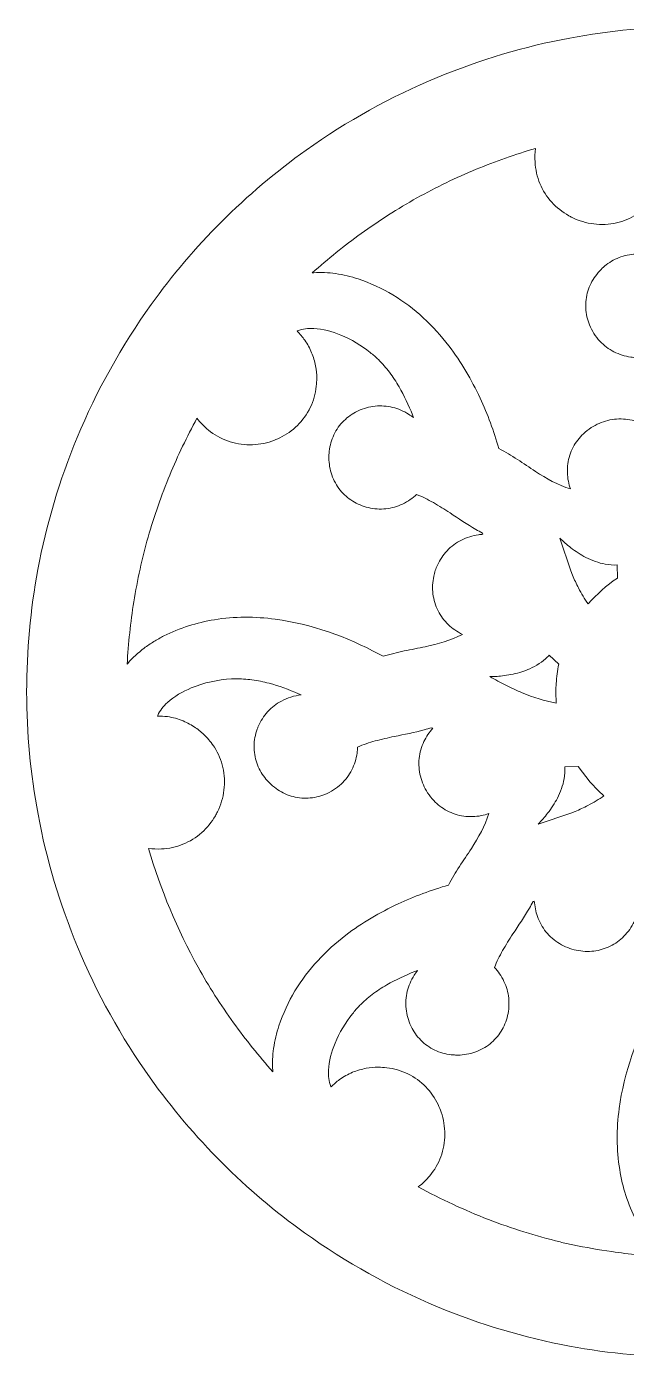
# Model space of a CAD drawing. Header units: millimetres. Extents: x -1799 to 1800, y -574 to 576.
# Drawn here: x 448.1 to 538.3, y -516.1 to -316.1 of the extents above; entities that cross this region are included whole.
import ezdxf

# ---------------------------------------------------------------- set-up
doc = ezdxf.new("R2010")
doc.units = ezdxf.units.MM
doc.header["$MEASUREMENT"] = 0
doc.layers.add('Layer 1', color=7, linetype='Continuous')

msp = doc.modelspace()

# ---------------------------------------------------------------- linework, layer by layer
at = {"layer": 'Layer 1', "color": 250, "lineweight": 20}
for points, knots in [([(466.8583, -357.9063), (462.413, -364.1002), (458.6554, -370.8488), (455.7357, -377.8915), (455.7357, -377.8915), (453.0952, -384.2611), (451.1089, -390.9419), (449.8415, -397.7197), (449.8415, -397.7197), (448.709, -403.7761), (448.1392, -409.9643), (448.1431, -416.1257), (448.1431, -416.1257), (448.147, -422.2782), (448.7227, -428.4564), (449.8566, -434.5035), (449.8566, -434.5035), (451.1328, -441.3094), (453.1302, -448.0177), (455.7841, -454.4134), (455.7841, -454.4134), (458.6612, -461.347), (462.3461, -467.9963), (466.7009, -474.1108), (466.7009, -474.1108), (469.9316, -478.647), (473.5552, -482.9271), (477.4956, -486.8626), (477.4956, -486.8626), (481.3402, -490.7023), (485.5095, -494.2425), (489.9239, -497.4107), (489.9239, -497.4107), (496.1177, -501.8559), (502.8663, -505.6134), (509.9089, -508.533), (509.9089, -508.533), (516.2785, -511.1736), (522.9594, -513.1598), (529.7371, -514.4272), (529.7371, -514.4272), (535.7935, -515.5598), (541.9817, -516.1296), (548.1431, -516.1257), (548.1431, -516.1257), (555.0676, -516.1213), (562.0287, -515.3909), (568.8031, -513.9567), (568.8031, -513.9567), (579.761, -511.6368), (590.4695, -507.3929), (600.0418, -501.5767), (600.0418, -501.5767), (606.8669, -497.4297), (613.2364, -492.4238), (618.8799, -486.7732), (618.8799, -486.7732), (622.7201, -482.9281), (626.2607, -478.7584), (629.4291, -474.3433), (629.4291, -474.3433), (633.8739, -468.1499), (637.631, -461.4019), (640.5504, -454.3599), (640.5504, -454.3599), (643.191, -447.9903), (645.1772, -441.3095), (646.4446, -434.5318), (646.4446, -434.5318), (647.5772, -428.4753), (648.147, -422.2871), (648.1431, -416.1257), (648.1431, -416.1257), (648.1392, -409.9731), (647.5635, -403.7949), (646.4296, -397.7478), (646.4296, -397.7478), (645.1534, -390.9419), (643.156, -384.2337), (640.502, -377.8379), (640.502, -377.8379), (637.6248, -370.9041), (633.9397, -364.2544), (629.5846, -358.1396), (629.5846, -358.1396), (626.3541, -353.6038), (622.7307, -349.324), (618.7906, -345.3889), (618.7906, -345.3889), (614.9463, -341.5494), (610.7774, -338.0095), (606.3633, -334.8415), (606.3633, -334.8415), (600.1692, -330.396), (593.4203, -326.6382), (586.3772, -323.7184), (586.3772, -323.7184), (580.0077, -321.0778), (573.3269, -319.0915), (566.5491, -317.8241), (566.5491, -317.8241), (560.4927, -316.6916), (554.3045, -316.1218), (548.1431, -316.1257), (548.1431, -316.1257), (541.9906, -316.1295), (535.8124, -316.7053), (529.7653, -317.8392), (529.7653, -317.8392), (522.9594, -319.1154), (516.2511, -321.1128), (509.8554, -323.7667), (509.8554, -323.7667), (502.9215, -326.644), (496.2718, -330.3291), (490.157, -334.6842), (490.157, -334.6842), (485.6211, -337.9148), (481.3414, -341.5381), (477.4062, -345.4783), (477.4062, -345.4783), (473.5665, -349.3228), (470.0264, -353.4919), (466.8583, -357.9063)], [0, 0, 0, 0, 0.03125, 0.03125, 0.03125, 0.03125, 0.0625, 0.0625, 0.0625, 0.0625, 0.09375, 0.09375, 0.09375, 0.09375, 0.125, 0.125, 0.125, 0.125, 0.15625, 0.15625, 0.15625, 0.15625, 0.1875, 0.1875, 0.1875, 0.1875, 0.21875, 0.21875, 0.21875, 0.21875, 0.25, 0.25, 0.25, 0.25, 0.28125, 0.28125, 0.28125, 0.28125, 0.3125, 0.3125, 0.3125, 0.3125, 0.34375, 0.34375, 0.34375, 0.34375, 0.375, 0.375, 0.375, 0.375, 0.40625, 0.40625, 0.40625, 0.40625, 0.4375, 0.4375, 0.4375, 0.4375, 0.46875, 0.46875, 0.46875, 0.46875, 0.5, 0.5, 0.5, 0.5, 0.53125, 0.53125, 0.53125, 0.53125, 0.5625, 0.5625, 0.5625, 0.5625, 0.59375, 0.59375, 0.59375, 0.59375, 0.625, 0.625, 0.625, 0.625, 0.65625, 0.65625, 0.65625, 0.65625, 0.6875, 0.6875, 0.6875, 0.6875, 0.71875, 0.71875, 0.71875, 0.71875, 0.75, 0.75, 0.75, 0.75, 0.78125, 0.78125, 0.78125, 0.78125, 0.8125, 0.8125, 0.8125, 0.8125, 0.84375, 0.84375, 0.84375, 0.84375, 0.875, 0.875, 0.875, 0.875, 0.90625, 0.90625, 0.90625, 0.90625, 0.9375, 0.9375, 0.9375, 0.9375, 1, 1, 1, 1]), ([(519.1292, -379.5245), (518.3716, -376.9361), (517.4319, -374.3916), (516.2929, -371.9469), (516.2929, -371.9469), (515.0069, -369.1866), (513.452, -366.5262), (511.6005, -364.1086), (511.6005, -364.1086), (509.2987, -361.1031), (506.4515, -358.4086), (503.2072, -356.4575), (503.2072, -356.4575), (501.5612, -355.4676), (499.7956, -354.6536), (497.9724, -354.0494), (497.9724, -354.0494), (497.4265, -353.8684), (496.8727, -353.7093), (496.3134, -353.5752), (496.3134, -353.5752), (495.7379, -353.4372), (495.1554, -353.3255), (494.5693, -353.2437), (494.5693, -353.2437), (493.4885, -353.0929), (492.3869, -353.0439), (491.2979, -353.1156), (491.2979, -353.1156), (491.2979, -353.1156), (491.0781, -353.1318), (491.0781, -353.1318), (491.0781, -353.1318), (493.4215, -351.0369), (495.8727, -349.0555), (498.4207, -347.215), (498.4207, -347.215), (501.1048, -345.2761), (503.9049, -343.488), (506.7962, -341.8744), (506.7962, -341.8744), (509.6763, -340.2671), (512.6565, -338.8278), (515.704, -337.5664), (515.704, -337.5664), (518.6204, -336.3593), (521.6068, -335.3111), (524.6341, -334.4179), (524.6341, -334.4179), (524.5448, -335.1013), (524.516, -335.7961), (524.5561, -336.4842), (524.5561, -336.4842), (524.6204, -337.5859), (524.8682, -338.6933), (525.2927, -339.712), (525.2927, -339.712), (525.7175, -340.7318), (526.3299, -341.6897), (527.0723, -342.5078), (527.0723, -342.5078), (527.8035, -343.3136), (528.6785, -344.0065), (529.6269, -344.5399), (529.6269, -344.5399), (529.7931, -344.6334), (529.9619, -344.7223), (530.1329, -344.8065), (530.1329, -344.8065), (531.1508, -345.3073), (532.2665, -345.6447), (533.3921, -345.7858), (533.3921, -345.7858), (534.5192, -345.9272), (535.6887, -345.8736), (536.7959, -345.6196), (536.7959, -345.6196), (537.8638, -345.3747), (538.9024, -344.9356), (539.8262, -344.3463), (539.8262, -344.3463), (540.4678, -343.9371), (541.0651, -343.451), (541.6029, -342.9126), (541.6029, -342.9126), (541.7431, -342.7721), (541.8792, -342.6275), (542.0109, -342.4791), (542.0109, -342.4791), (542.7508, -341.6451), (543.3601, -340.675), (543.788, -339.6454), (543.788, -339.6454), (544.0605, -338.9896), (544.2641, -338.3003), (544.3876, -337.6009), (544.3876, -337.6009), (544.493, -337.0041), (544.5411, -336.3941), (544.5279, -335.7883), (544.5279, -335.7883), (544.5279, -335.7883), (544.6134, -335.8268), (544.6134, -335.8268), (544.6134, -335.8268), (545.3537, -336.1685), (546.0181, -336.6933), (546.5732, -337.2905), (546.5732, -337.2905), (547.5226, -338.3118), (548.2206, -339.5729), (548.7492, -340.8633), (548.7492, -340.8633), (549.5386, -342.7902), (550.0188, -344.8786), (550.1178, -346.9586), (550.1178, -346.9586), (550.126, -347.1305), (550.1311, -347.3026), (550.1326, -347.4747), (550.1326, -347.4747), (550.1399, -348.3161), (550.0831, -349.1599), (549.9707, -349.9938), (549.9707, -349.9938), (549.8545, -350.8563), (549.6787, -351.712), (549.457, -352.5536), (549.457, -352.5536), (549.0583, -354.0662), (548.5097, -355.5411), (547.8862, -356.9757), (547.8862, -356.9757), (547.8862, -356.9757), (547.7076, -357.381), (547.7076, -357.381), (547.7076, -357.381), (547.5881, -356.3541), (547.2785, -355.3292), (546.7882, -354.4191), (546.7882, -354.4191), (546.3735, -353.6494), (545.82, -352.9406), (545.1733, -352.3521), (545.1733, -352.3521), (544.5268, -351.7638), (543.7702, -351.2789), (542.9661, -350.936), (542.9661, -350.936), (542.8306, -350.8782), (542.6934, -350.8242), (542.5549, -350.7741), (542.5549, -350.7741), (541.7476, -350.4822), (540.88, -350.3218), (540.0216, -350.3105), (540.0216, -350.3105), (539.1624, -350.2991), (538.2885, -350.4382), (537.4761, -350.7184), (537.4761, -350.7184), (536.6825, -350.9921), (535.9271, -351.4077), (535.2644, -351.923), (535.2644, -351.923), (534.9889, -352.1372), (534.7268, -352.3696), (534.4802, -352.6166), (534.4802, -352.6166), (534.1704, -352.9268), (533.8831, -353.2615), (533.626, -353.6166), (533.626, -353.6166), (533.1333, -354.297), (532.7451, -355.0677), (532.5009, -355.8713), (532.5009, -355.8713), (532.2502, -356.6963), (532.1443, -357.5781), (532.1886, -358.4392), (532.1886, -358.4392), (532.2329, -359.2993), (532.4268, -360.163), (532.7502, -360.9613), (532.7502, -360.9613), (533.1112, -361.8525), (533.6459, -362.6905), (534.3037, -363.3918), (534.3037, -363.3918), (534.9088, -364.037), (535.6361, -364.5852), (536.4234, -364.9884), (536.4234, -364.9884), (537.2095, -365.391), (538.076, -365.6597), (538.9502, -365.7855), (538.9502, -365.7855), (539.2535, -365.8291), (539.5595, -365.8564), (539.8656, -365.8682), (539.8656, -365.8682), (540.2354, -366.7262), (540.532, -367.617), (540.7815, -368.5174), (540.7815, -368.5174), (541.0439, -369.464), (541.2562, -370.4244), (541.4562, -371.3861), (541.4562, -371.3861), (541.7704, -372.8962), (542.0554, -374.4147), (542.4594, -375.9033), (542.4594, -375.9033), (542.5578, -376.2661), (542.6634, -376.6272), (542.778, -376.9853), (542.778, -376.9853), (542.778, -376.9853), (542.6842, -377.1593), (542.6842, -377.1593), (542.6842, -377.1593), (542.089, -376.6358), (541.4196, -376.1836), (540.7041, -375.8424), (540.7041, -375.8424), (539.9133, -375.4652), (539.0466, -375.217), (538.1753, -375.125), (538.1753, -375.125), (537.2774, -375.0302), (536.3498, -375.0976), (535.4735, -375.3145), (535.4735, -375.3145), (534.5981, -375.5313), (533.7486, -375.9019), (532.9924, -376.3932), (532.9924, -376.3932), (532.5776, -376.6627), (532.1856, -376.9712), (531.8267, -377.3115), (531.8267, -377.3115), (531.2145, -377.8919), (530.6876, -378.5787), (530.2922, -379.3238), (530.2922, -379.3238), (529.8813, -380.0983), (529.6032, -380.9579), (529.4831, -381.8264), (529.4831, -381.8264), (529.3634, -382.6925), (529.3971, -383.5898), (529.5624, -384.4484), (529.5624, -384.4484), (529.6374, -384.838), (529.7393, -385.2232), (529.864, -385.5999), (529.864, -385.5999), (527.9936, -385.0259), (526.2605, -384.0303), (524.6179, -382.9674), (524.6179, -382.9674), (523.7119, -382.381), (522.8221, -381.7698), (521.9181, -381.1803), (521.9181, -381.1803), (521.0125, -380.5897), (520.0904, -380.0194), (519.1292, -379.5245)], [0, 0, 0, 0, 0.01470588, 0.01470588, 0.01470588, 0.01470588, 0.02941176, 0.02941176, 0.02941176, 0.02941176, 0.04411765, 0.04411765, 0.04411765, 0.04411765, 0.05882353, 0.05882353, 0.05882353, 0.05882353, 0.07352941, 0.07352941, 0.07352941, 0.07352941, 0.08823529, 0.08823529, 0.08823529, 0.08823529, 0.10294118, 0.10294118, 0.10294118, 0.10294118, 0.11764706, 0.11764706, 0.11764706, 0.11764706, 0.13235294, 0.13235294, 0.13235294, 0.13235294, 0.14705882, 0.14705882, 0.14705882, 0.14705882, 0.16176471, 0.16176471, 0.16176471, 0.16176471, 0.17647059, 0.17647059, 0.17647059, 0.17647059, 0.19117647, 0.19117647, 0.19117647, 0.19117647, 0.20588235, 0.20588235, 0.20588235, 0.20588235, 0.22058824, 0.22058824, 0.22058824, 0.22058824, 0.23529412, 0.23529412, 0.23529412, 0.23529412, 0.25, 0.25, 0.25, 0.25, 0.26470588, 0.26470588, 0.26470588, 0.26470588, 0.27941176, 0.27941176, 0.27941176, 0.27941176, 0.29411765, 0.29411765, 0.29411765, 0.29411765, 0.30882353, 0.30882353, 0.30882353, 0.30882353, 0.32352941, 0.32352941, 0.32352941, 0.32352941, 0.33823529, 0.33823529, 0.33823529, 0.33823529, 0.35294118, 0.35294118, 0.35294118, 0.35294118, 0.36764706, 0.36764706, 0.36764706, 0.36764706, 0.38235294, 0.38235294, 0.38235294, 0.38235294, 0.39705882, 0.39705882, 0.39705882, 0.39705882, 0.41176471, 0.41176471, 0.41176471, 0.41176471, 0.42647059, 0.42647059, 0.42647059, 0.42647059, 0.44117647, 0.44117647, 0.44117647, 0.44117647, 0.45588235, 0.45588235, 0.45588235, 0.45588235, 0.47058824, 0.47058824, 0.47058824, 0.47058824, 0.48529412, 0.48529412, 0.48529412, 0.48529412, 0.5, 0.5, 0.5, 0.5, 0.51470588, 0.51470588, 0.51470588, 0.51470588, 0.52941176, 0.52941176, 0.52941176, 0.52941176, 0.54411765, 0.54411765, 0.54411765, 0.54411765, 0.55882353, 0.55882353, 0.55882353, 0.55882353, 0.57352941, 0.57352941, 0.57352941, 0.57352941, 0.58823529, 0.58823529, 0.58823529, 0.58823529, 0.60294118, 0.60294118, 0.60294118, 0.60294118, 0.61764706, 0.61764706, 0.61764706, 0.61764706, 0.63235294, 0.63235294, 0.63235294, 0.63235294, 0.64705882, 0.64705882, 0.64705882, 0.64705882, 0.66176471, 0.66176471, 0.66176471, 0.66176471, 0.67647059, 0.67647059, 0.67647059, 0.67647059, 0.69117647, 0.69117647, 0.69117647, 0.69117647, 0.70588235, 0.70588235, 0.70588235, 0.70588235, 0.72058824, 0.72058824, 0.72058824, 0.72058824, 0.73529412, 0.73529412, 0.73529412, 0.73529412, 0.75, 0.75, 0.75, 0.75, 0.76470588, 0.76470588, 0.76470588, 0.76470588, 0.77941176, 0.77941176, 0.77941176, 0.77941176, 0.79411765, 0.79411765, 0.79411765, 0.79411765, 0.80882353, 0.80882353, 0.80882353, 0.80882353, 0.82352941, 0.82352941, 0.82352941, 0.82352941, 0.83823529, 0.83823529, 0.83823529, 0.83823529, 0.85294118, 0.85294118, 0.85294118, 0.85294118, 0.86764706, 0.86764706, 0.86764706, 0.86764706, 0.88235294, 0.88235294, 0.88235294, 0.88235294, 0.89705882, 0.89705882, 0.89705882, 0.89705882, 0.91176471, 0.91176471, 0.91176471, 0.91176471, 0.92647059, 0.92647059, 0.92647059, 0.92647059, 0.94117647, 0.94117647, 0.94117647, 0.94117647, 0.95588235, 0.95588235, 0.95588235, 0.95588235, 0.97058824, 0.97058824, 0.97058824, 0.97058824, 1, 1, 1, 1]), ([(469.6569, -383.5139), (470.8664, -380.6015), (472.238, -377.7521), (473.7474, -374.9832), (473.7474, -374.9832), (474.2534, -375.6335), (474.8318, -376.235), (475.47, -376.7562), (475.47, -376.7562), (476.3189, -377.4495), (477.2948, -378.0123), (478.3241, -378.3886), (478.3241, -378.3886), (479.3862, -378.7768), (480.5339, -378.9776), (481.6647, -378.98), (481.6647, -378.98), (482.7941, -378.9825), (483.9385, -378.7894), (485.0068, -378.4227), (485.0068, -378.4227), (485.4112, -378.2839), (485.8078, -378.1197), (486.1919, -377.9319), (486.1919, -377.9319), (487.1612, -377.458), (488.0672, -376.8225), (488.8373, -376.0668), (488.8373, -376.0668), (489.6272, -375.2917), (490.2938, -374.3673), (490.7743, -373.3703), (490.7743, -373.3703), (491.2543, -372.3746), (491.5608, -371.2798), (491.6834, -370.1813), (491.6834, -370.1813), (491.7278, -369.783), (491.7493, -369.3816), (491.749, -368.9809), (491.749, -368.9809), (491.7486, -368.3601), (491.6904, -367.7366), (491.5755, -367.1266), (491.5755, -367.1266), (491.4467, -366.4437), (491.2454, -365.7707), (490.9776, -365.1295), (490.9776, -365.1295), (490.7053, -364.4773), (490.3613, -363.8509), (489.9573, -363.2711), (489.9573, -363.2711), (489.6092, -362.7716), (489.2136, -362.3023), (488.7806, -361.8745), (488.7806, -361.8745), (488.7806, -361.8745), (488.8649, -361.8425), (488.8649, -361.8425), (488.8649, -361.8425), (489.6307, -361.5599), (490.4727, -361.461), (491.2885, -361.4908), (491.2885, -361.4908), (492.682, -361.5418), (494.0674, -361.94), (495.3536, -362.4787), (495.3536, -362.4787), (496.9386, -363.1425), (498.4403, -364.0415), (499.7881, -365.1076), (499.7881, -365.1076), (500.2115, -365.4426), (500.6211, -365.7968), (501.0062, -366.1753), (501.0062, -366.1753), (501.6063, -366.765), (502.1628, -367.4018), (502.6731, -368.0709), (502.6731, -368.0709), (503.2008, -368.7629), (503.6816, -369.4923), (504.1198, -370.2442), (504.1198, -370.2442), (504.9074, -371.5955), (505.5623, -373.0261), (506.1357, -374.4812), (506.1357, -374.4812), (506.1357, -374.4812), (506.2962, -374.8946), (506.2962, -374.8946), (506.2962, -374.8946), (506.0604, -374.7078), (505.8148, -374.5328), (505.5608, -374.3717), (505.5608, -374.3717), (504.8245, -373.9044), (504.0027, -373.5491), (503.1554, -373.3431), (503.1554, -373.3431), (502.3014, -373.1355), (501.3994, -373.0739), (500.5251, -373.1628), (500.5251, -373.1628), (499.651, -373.2517), (498.7804, -373.4925), (497.9846, -373.8648), (497.9846, -373.8648), (497.8521, -373.9268), (497.7212, -373.9926), (497.5923, -374.0619), (497.5923, -374.0619), (496.8554, -374.4584), (496.1736, -374.9812), (495.6032, -375.5935), (495.6032, -375.5935), (495.0175, -376.2221), (494.5343, -376.9634), (494.1967, -377.7535), (494.1967, -377.7535), (493.8597, -378.5421), (493.6589, -379.4), (493.5965, -380.2554), (493.5965, -380.2554), (493.5814, -380.4629), (493.5741, -380.671), (493.5742, -380.8791), (493.5742, -380.8791), (493.5742, -380.8791), (493.5746, -380.9522), (493.5746, -380.9522), (493.5746, -380.9522), (493.5823, -381.8161), (493.7242, -382.6915), (494.0074, -383.5077), (494.0074, -383.5077), (494.2914, -384.3261), (494.7256, -385.106), (495.2727, -385.7777), (495.2727, -385.7777), (495.8006, -386.4258), (496.4465, -386.9914), (497.1557, -387.4339), (497.1557, -387.4339), (497.5048, -387.6517), (497.8724, -387.8425), (498.2513, -388.0029), (498.2513, -388.0029), (499.0598, -388.3452), (499.9378, -388.554), (500.8139, -388.6107), (500.8139, -388.6107), (501.6903, -388.6676), (502.5891, -388.5728), (503.4341, -388.333), (503.4341, -388.333), (504.2692, -388.096), (505.0731, -387.7112), (505.7875, -387.2181), (505.7875, -387.2181), (506.1276, -386.9833), (506.451, -386.7227), (506.7543, -386.4421), (506.7543, -386.4421), (507.6224, -386.7871), (508.4617, -387.2071), (509.2747, -387.6671), (509.2747, -387.6671), (510.1296, -388.1509), (510.9587, -388.6798), (511.7802, -389.2184), (511.7802, -389.2184), (513.0683, -390.0629), (514.3418, -390.934), (515.678, -391.7004), (515.678, -391.7004), (516.0056, -391.8883), (516.3371, -392.0699), (516.6729, -392.243), (516.6729, -392.243), (516.6729, -392.243), (516.7282, -392.4275), (516.7282, -392.4275), (516.7282, -392.4275), (516.5059, -392.4423), (516.284, -392.4649), (516.0634, -392.4958), (516.0634, -392.4958), (515.1765, -392.6199), (514.2959, -392.8838), (513.4955, -393.2855), (513.4955, -393.2855), (512.6931, -393.6883), (511.9509, -394.2409), (511.3351, -394.8944), (511.3351, -394.8944), (510.7417, -395.5242), (510.2486, -396.2634), (509.8896, -397.0507), (509.8896, -397.0507), (509.6442, -397.5886), (509.4568, -398.1568), (509.3334, -398.735), (509.3334, -398.735), (509.1486, -399.601), (509.1053, -400.5097), (509.2129, -401.3886), (509.2129, -401.3886), (509.3207, -402.2688), (509.5848, -403.1437), (509.9877, -403.9336), (509.9877, -403.9336), (510.3766, -404.696), (510.9055, -405.3993), (511.5238, -405.991), (511.5238, -405.991), (512.1432, -406.5836), (512.865, -407.0796), (513.6295, -407.4674), (513.6295, -407.4674), (511.9041, -408.3846), (509.9768, -408.9059), (508.066, -409.315), (508.066, -409.315), (507.0101, -409.5411), (505.948, -409.7377), (504.8912, -409.9599), (504.8912, -409.9599), (503.8325, -410.1824), (502.7764, -410.4309), (501.7461, -410.7607), (501.7461, -410.7607), (501.7461, -410.7607), (501.0489, -410.3853), (501.0489, -410.3853), (501.0489, -410.3853), (496.225, -407.831), (490.933, -405.9009), (485.522, -405.1836), (485.522, -405.1836), (482.4929, -404.782), (479.3711, -404.7679), (476.3555, -405.2606), (476.3555, -405.2606), (473.7343, -405.6889), (471.146, -406.5152), (468.7724, -407.7071), (468.7724, -407.7071), (468.2573, -407.9657), (467.7523, -408.2456), (467.2611, -408.5472), (467.2611, -408.5472), (466.758, -408.8562), (466.2685, -409.1887), (465.7975, -409.5447), (465.7975, -409.5447), (464.9053, -410.2191), (464.0731, -410.9842), (463.3386, -411.8276), (463.3386, -411.8276), (463.3386, -411.8276), (463.2483, -411.9323), (463.2483, -411.9323), (463.2483, -411.9323), (463.4231, -408.7975), (463.7537, -405.6667), (464.2523, -402.5669), (464.2523, -402.5669), (464.7786, -399.2952), (465.4943, -396.048), (466.3992, -392.8601), (466.3992, -392.8601), (467.3001, -389.6863), (468.3915, -386.5608), (469.6569, -383.5139)], [0, 0, 0, 0, 0.01428571, 0.01428571, 0.01428571, 0.01428571, 0.02857143, 0.02857143, 0.02857143, 0.02857143, 0.04285714, 0.04285714, 0.04285714, 0.04285714, 0.05714286, 0.05714286, 0.05714286, 0.05714286, 0.07142857, 0.07142857, 0.07142857, 0.07142857, 0.08571429, 0.08571429, 0.08571429, 0.08571429, 0.1, 0.1, 0.1, 0.1, 0.11428571, 0.11428571, 0.11428571, 0.11428571, 0.12857143, 0.12857143, 0.12857143, 0.12857143, 0.14285714, 0.14285714, 0.14285714, 0.14285714, 0.15714286, 0.15714286, 0.15714286, 0.15714286, 0.17142857, 0.17142857, 0.17142857, 0.17142857, 0.18571429, 0.18571429, 0.18571429, 0.18571429, 0.2, 0.2, 0.2, 0.2, 0.21428571, 0.21428571, 0.21428571, 0.21428571, 0.22857143, 0.22857143, 0.22857143, 0.22857143, 0.24285714, 0.24285714, 0.24285714, 0.24285714, 0.25714286, 0.25714286, 0.25714286, 0.25714286, 0.27142857, 0.27142857, 0.27142857, 0.27142857, 0.28571429, 0.28571429, 0.28571429, 0.28571429, 0.3, 0.3, 0.3, 0.3, 0.31428571, 0.31428571, 0.31428571, 0.31428571, 0.32857143, 0.32857143, 0.32857143, 0.32857143, 0.34285714, 0.34285714, 0.34285714, 0.34285714, 0.35714286, 0.35714286, 0.35714286, 0.35714286, 0.37142857, 0.37142857, 0.37142857, 0.37142857, 0.38571429, 0.38571429, 0.38571429, 0.38571429, 0.4, 0.4, 0.4, 0.4, 0.41428571, 0.41428571, 0.41428571, 0.41428571, 0.42857143, 0.42857143, 0.42857143, 0.42857143, 0.44285714, 0.44285714, 0.44285714, 0.44285714, 0.45714286, 0.45714286, 0.45714286, 0.45714286, 0.47142857, 0.47142857, 0.47142857, 0.47142857, 0.48571429, 0.48571429, 0.48571429, 0.48571429, 0.5, 0.5, 0.5, 0.5, 0.51428571, 0.51428571, 0.51428571, 0.51428571, 0.52857143, 0.52857143, 0.52857143, 0.52857143, 0.54285714, 0.54285714, 0.54285714, 0.54285714, 0.55714286, 0.55714286, 0.55714286, 0.55714286, 0.57142857, 0.57142857, 0.57142857, 0.57142857, 0.58571429, 0.58571429, 0.58571429, 0.58571429, 0.6, 0.6, 0.6, 0.6, 0.61428571, 0.61428571, 0.61428571, 0.61428571, 0.62857143, 0.62857143, 0.62857143, 0.62857143, 0.64285714, 0.64285714, 0.64285714, 0.64285714, 0.65714286, 0.65714286, 0.65714286, 0.65714286, 0.67142857, 0.67142857, 0.67142857, 0.67142857, 0.68571429, 0.68571429, 0.68571429, 0.68571429, 0.7, 0.7, 0.7, 0.7, 0.71428571, 0.71428571, 0.71428571, 0.71428571, 0.72857143, 0.72857143, 0.72857143, 0.72857143, 0.74285714, 0.74285714, 0.74285714, 0.74285714, 0.75714286, 0.75714286, 0.75714286, 0.75714286, 0.77142857, 0.77142857, 0.77142857, 0.77142857, 0.78571429, 0.78571429, 0.78571429, 0.78571429, 0.8, 0.8, 0.8, 0.8, 0.81428571, 0.81428571, 0.81428571, 0.81428571, 0.82857143, 0.82857143, 0.82857143, 0.82857143, 0.84285714, 0.84285714, 0.84285714, 0.84285714, 0.85714286, 0.85714286, 0.85714286, 0.85714286, 0.87142857, 0.87142857, 0.87142857, 0.87142857, 0.88571429, 0.88571429, 0.88571429, 0.88571429, 0.9, 0.9, 0.9, 0.9, 0.91428571, 0.91428571, 0.91428571, 0.91428571, 0.92857143, 0.92857143, 0.92857143, 0.92857143, 0.94285714, 0.94285714, 0.94285714, 0.94285714, 0.95714286, 0.95714286, 0.95714286, 0.95714286, 0.97142857, 0.97142857, 0.97142857, 0.97142857, 1, 1, 1, 1]), ([(531.7832, -401.7211), (531.542, -401.3172), (531.3135, -400.9055), (531.0962, -400.4883), (531.0962, -400.4883), (530.77, -399.8621), (530.4685, -399.2227), (530.1857, -398.5758), (530.1857, -398.5758), (530.1857, -398.5758), (529.9143, -397.94), (529.9143, -397.94), (529.9143, -397.94), (529.9143, -397.94), (528.2821, -393.0054), (528.2821, -393.0054), (528.2821, -393.0054), (528.8058, -393.5099), (529.3548, -393.9901), (529.9303, -394.4347), (529.9303, -394.4347), (530.6448, -394.9866), (531.4051, -395.4873), (532.2076, -395.9009), (532.2076, -395.9009), (533.1175, -396.3698), (534.0997, -396.7317), (535.1074, -396.9117), (535.1074, -396.9117), (535.6962, -397.0169), (536.2999, -397.061), (536.8975, -397.0359), (536.8975, -397.0359), (536.8975, -397.0359), (536.9293, -399.0147), (536.9293, -399.0147), (536.9293, -399.0147), (535.2911, -400.1265), (533.846, -401.404), (532.5386, -402.8978), (532.5386, -402.8978), (532.2736, -402.5143), (532.022, -402.1213), (531.7832, -401.7211)], [0, 0, 0, 0, 0.08333333, 0.08333333, 0.08333333, 0.08333333, 0.16666667, 0.16666667, 0.16666667, 0.16666667, 0.25, 0.25, 0.25, 0.25, 0.33333333, 0.33333333, 0.33333333, 0.33333333, 0.41666667, 0.41666667, 0.41666667, 0.41666667, 0.5, 0.5, 0.5, 0.5, 0.58333333, 0.58333333, 0.58333333, 0.58333333, 0.66666667, 0.66666667, 0.66666667, 0.66666667, 0.75, 0.75, 0.75, 0.75, 0.83333333, 0.83333333, 0.83333333, 0.83333333, 1, 1, 1, 1]), ([(523.7659, -412.6397), (524.743, -412.2033), (525.6705, -411.6029), (526.4313, -410.8502), (526.4313, -410.8502), (526.5205, -410.7619), (526.6077, -410.6714), (526.6927, -410.579), (526.6927, -410.579), (526.6927, -410.579), (528.1151, -411.9546), (528.1151, -411.9546), (528.1151, -411.9546), (528.0207, -412.4315), (527.9413, -412.9116), (527.8777, -413.3936), (527.8777, -413.3936), (527.8132, -413.8832), (527.7651, -414.3753), (527.7341, -414.8682), (527.7341, -414.8682), (527.6876, -415.6093), (527.68, -416.3539), (527.7122, -417.0958), (527.7122, -417.0958), (527.7225, -417.3328), (527.7369, -417.5696), (527.7553, -417.8061), (527.7553, -417.8061), (526.0031, -417.4888), (524.2886, -416.9347), (522.6454, -416.2486), (522.6454, -416.2486), (521.8047, -415.8975), (520.9783, -415.5112), (520.1639, -415.1026), (520.1639, -415.1026), (519.3498, -414.6942), (518.5469, -414.2632), (517.7507, -413.821), (517.7507, -413.821), (518.4775, -413.8074), (519.2049, -413.7587), (519.9259, -413.6662), (519.9259, -413.6662), (520.8217, -413.5513), (521.7137, -413.3678), (522.5739, -413.0927), (522.5739, -413.0927), (522.9788, -412.9632), (523.3778, -412.813), (523.7659, -412.6397)], [0, 0, 0, 0, 0.07142857, 0.07142857, 0.07142857, 0.07142857, 0.14285714, 0.14285714, 0.14285714, 0.14285714, 0.21428571, 0.21428571, 0.21428571, 0.21428571, 0.28571429, 0.28571429, 0.28571429, 0.28571429, 0.35714286, 0.35714286, 0.35714286, 0.35714286, 0.42857143, 0.42857143, 0.42857143, 0.42857143, 0.5, 0.5, 0.5, 0.5, 0.57142857, 0.57142857, 0.57142857, 0.57142857, 0.64285714, 0.64285714, 0.64285714, 0.64285714, 0.71428571, 0.71428571, 0.71428571, 0.71428571, 0.78571429, 0.78571429, 0.78571429, 0.78571429, 0.85714286, 0.85714286, 0.85714286, 0.85714286, 1, 1, 1, 1]), ([(469.3059, -417.6971), (470.3276, -416.7469), (471.5896, -416.0486), (472.8807, -415.5197), (472.8807, -415.5197), (474.7993, -414.7338), (476.8778, -414.2548), (478.9486, -414.1523), (478.9486, -414.1523), (479.1296, -414.1433), (479.3108, -414.1377), (479.492, -414.1362), (479.492, -414.1362), (480.3334, -414.1289), (481.1772, -414.1857), (482.0111, -414.298), (482.0111, -414.298), (482.8736, -414.4142), (483.7293, -414.5899), (484.5708, -414.8117), (484.5708, -414.8117), (486.0832, -415.2103), (487.5579, -415.7588), (488.9923, -416.3823), (488.9923, -416.3823), (488.9923, -416.3823), (489.398, -416.5611), (489.398, -416.5611), (489.398, -416.5611), (488.3719, -416.6802), (487.3477, -416.9897), (486.4382, -417.4796), (486.4382, -417.4796), (485.6679, -417.8946), (484.9587, -418.4486), (484.3698, -419.0957), (484.3698, -419.0957), (483.781, -419.7427), (483.2958, -420.4998), (482.9526, -421.3045), (482.9526, -421.3045), (482.8956, -421.4381), (482.8423, -421.5734), (482.7928, -421.71), (482.7928, -421.71), (482.5004, -422.5166), (482.3393, -423.3836), (482.3272, -424.2415), (482.3272, -424.2415), (482.3151, -425.1003), (482.4534, -425.9739), (482.7328, -426.7861), (482.7328, -426.7861), (483.0057, -427.5793), (483.4203, -428.3344), (483.9345, -428.9971), (483.9345, -428.9971), (484.1503, -429.2752), (484.3848, -429.5398), (484.6339, -429.7886), (484.6339, -429.7886), (484.9444, -430.0986), (485.2794, -430.3862), (485.6349, -430.6435), (485.6349, -430.6435), (486.3151, -431.1359), (487.0857, -431.524), (487.8892, -431.7682), (487.8892, -431.7682), (488.7141, -432.0188), (489.5957, -432.1247), (490.4566, -432.0803), (490.4566, -432.0803), (491.3166, -432.0361), (492.1802, -431.8421), (492.9783, -431.5188), (492.9783, -431.5188), (493.8731, -431.1563), (494.7142, -430.6187), (495.4174, -429.9572), (495.4174, -429.9572), (496.0623, -429.3507), (496.6098, -428.6219), (497.0122, -427.8333), (497.0122, -427.8333), (497.4139, -427.046), (497.6816, -426.1784), (497.8063, -425.3033), (497.8063, -425.3033), (497.8489, -425.0048), (497.8756, -424.7037), (497.8873, -424.4025), (497.8873, -424.4025), (498.7451, -424.0326), (499.6357, -423.7362), (500.5359, -423.4866), (500.5359, -423.4866), (501.4825, -423.2243), (502.4427, -423.0121), (503.4044, -422.8121), (503.4044, -422.8121), (504.9126, -422.4984), (506.4293, -422.2138), (507.9161, -421.8106), (507.9161, -421.8106), (508.2805, -421.7118), (508.6431, -421.6059), (509.0027, -421.4908), (509.0027, -421.4908), (509.0027, -421.4908), (509.1766, -421.5846), (509.1766, -421.5846), (509.1766, -421.5846), (508.6524, -422.181), (508.1997, -422.8518), (507.8583, -423.5687), (507.8583, -423.5687), (507.4816, -424.3597), (507.2338, -425.2262), (507.142, -426.0975), (507.142, -426.0975), (507.0475, -426.995), (507.1151, -427.9222), (507.3321, -428.7982), (507.3321, -428.7982), (507.5489, -429.6731), (507.9196, -430.5222), (508.4109, -431.278), (508.4109, -431.278), (508.6796, -431.6913), (508.987, -432.0819), (509.326, -432.4398), (509.326, -432.4398), (509.9063, -433.0523), (510.5932, -433.5796), (511.3385, -433.9752), (511.3385, -433.9752), (512.1129, -434.3864), (512.9726, -434.6648), (513.8411, -434.7851), (513.8411, -434.7851), (514.7073, -434.9051), (515.6046, -434.8718), (516.4634, -434.7067), (516.4634, -434.7067), (516.8539, -434.6317), (517.2399, -434.5297), (517.6173, -434.4048), (517.6173, -434.4048), (517.0436, -436.275), (516.048, -438.0079), (514.985, -439.6503), (514.985, -439.6503), (514.3986, -440.5564), (513.7872, -441.4462), (513.1977, -442.3503), (513.1977, -442.3503), (512.607, -443.256), (512.0367, -444.1783), (511.5418, -445.1397), (511.5418, -445.1397), (508.9538, -445.8969), (506.4097, -446.8364), (503.9654, -447.9751), (503.9654, -447.9751), (501.2047, -449.2613), (498.5439, -450.8164), (496.126, -452.6682), (496.126, -452.6682), (493.1217, -454.9692), (490.4281, -457.8148), (488.4772, -461.0574), (488.4772, -461.0574), (487.4862, -462.7046), (486.6714, -464.4716), (486.0667, -466.2964), (486.0667, -466.2964), (485.8857, -466.8426), (485.7265, -467.3967), (485.5925, -467.9563), (485.5925, -467.9563), (485.4546, -468.5316), (485.3431, -469.1139), (485.2614, -469.6998), (485.2614, -469.6998), (485.1099, -470.7861), (485.0612, -471.8934), (485.1341, -472.9878), (485.1341, -472.9878), (485.1341, -472.9878), (485.149, -473.1913), (485.149, -473.1913), (485.149, -473.1913), (483.0556, -470.8473), (481.0764, -468.3951), (479.2383, -465.846), (479.2383, -465.846), (477.3028, -463.1617), (475.5182, -460.3615), (473.9079, -457.4705), (473.9079, -457.4705), (470.7742, -451.8445), (468.287, -445.8194), (466.4608, -439.644), (466.4608, -439.644), (466.4608, -439.644), (466.459, -439.6378), (466.459, -439.6378), (466.459, -439.6378), (467.1019, -439.7209), (467.7545, -439.7504), (468.402, -439.7191), (468.402, -439.7191), (469.5046, -439.6657), (470.6147, -439.4292), (471.638, -439.0149), (471.638, -439.0149), (472.6624, -438.6002), (473.6268, -437.9971), (474.4523, -437.2623), (474.4523, -437.2623), (475.2641, -436.5397), (475.9646, -435.6723), (476.5066, -434.7302), (476.5066, -434.7302), (476.6195, -434.534), (476.726, -434.3339), (476.8259, -434.1307), (476.8259, -434.1307), (477.3262, -433.1125), (477.6631, -431.9964), (477.8037, -430.8706), (477.8037, -430.8706), (477.9445, -429.7432), (477.8902, -428.5735), (477.6355, -427.4663), (477.6355, -427.4663), (477.3899, -426.3987), (476.9502, -425.3605), (476.3605, -424.4374), (476.3605, -424.4374), (475.9519, -423.7977), (475.467, -423.2022), (474.93, -422.6659), (474.93, -422.6659), (474.501, -422.2374), (474.0312, -421.8464), (473.5325, -421.5015), (473.5325, -421.5015), (472.9485, -421.0977), (472.3185, -420.7533), (471.6629, -420.4808), (471.6629, -420.4808), (470.908, -420.1671), (470.1078, -419.9448), (469.2985, -419.8303), (469.2985, -419.8303), (468.8049, -419.7605), (468.3041, -419.73), (467.8057, -419.7409), (467.8057, -419.7409), (467.8057, -419.7409), (467.8442, -419.6553), (467.8442, -419.6553), (467.8442, -419.6553), (468.1852, -418.9156), (468.7094, -418.2518), (469.3059, -417.6971)], [0, 0, 0, 0, 0.01470588, 0.01470588, 0.01470588, 0.01470588, 0.02941176, 0.02941176, 0.02941176, 0.02941176, 0.04411765, 0.04411765, 0.04411765, 0.04411765, 0.05882353, 0.05882353, 0.05882353, 0.05882353, 0.07352941, 0.07352941, 0.07352941, 0.07352941, 0.08823529, 0.08823529, 0.08823529, 0.08823529, 0.10294118, 0.10294118, 0.10294118, 0.10294118, 0.11764706, 0.11764706, 0.11764706, 0.11764706, 0.13235294, 0.13235294, 0.13235294, 0.13235294, 0.14705882, 0.14705882, 0.14705882, 0.14705882, 0.16176471, 0.16176471, 0.16176471, 0.16176471, 0.17647059, 0.17647059, 0.17647059, 0.17647059, 0.19117647, 0.19117647, 0.19117647, 0.19117647, 0.20588235, 0.20588235, 0.20588235, 0.20588235, 0.22058824, 0.22058824, 0.22058824, 0.22058824, 0.23529412, 0.23529412, 0.23529412, 0.23529412, 0.25, 0.25, 0.25, 0.25, 0.26470588, 0.26470588, 0.26470588, 0.26470588, 0.27941176, 0.27941176, 0.27941176, 0.27941176, 0.29411765, 0.29411765, 0.29411765, 0.29411765, 0.30882353, 0.30882353, 0.30882353, 0.30882353, 0.32352941, 0.32352941, 0.32352941, 0.32352941, 0.33823529, 0.33823529, 0.33823529, 0.33823529, 0.35294118, 0.35294118, 0.35294118, 0.35294118, 0.36764706, 0.36764706, 0.36764706, 0.36764706, 0.38235294, 0.38235294, 0.38235294, 0.38235294, 0.39705882, 0.39705882, 0.39705882, 0.39705882, 0.41176471, 0.41176471, 0.41176471, 0.41176471, 0.42647059, 0.42647059, 0.42647059, 0.42647059, 0.44117647, 0.44117647, 0.44117647, 0.44117647, 0.45588235, 0.45588235, 0.45588235, 0.45588235, 0.47058824, 0.47058824, 0.47058824, 0.47058824, 0.48529412, 0.48529412, 0.48529412, 0.48529412, 0.5, 0.5, 0.5, 0.5, 0.51470588, 0.51470588, 0.51470588, 0.51470588, 0.52941176, 0.52941176, 0.52941176, 0.52941176, 0.54411765, 0.54411765, 0.54411765, 0.54411765, 0.55882353, 0.55882353, 0.55882353, 0.55882353, 0.57352941, 0.57352941, 0.57352941, 0.57352941, 0.58823529, 0.58823529, 0.58823529, 0.58823529, 0.60294118, 0.60294118, 0.60294118, 0.60294118, 0.61764706, 0.61764706, 0.61764706, 0.61764706, 0.63235294, 0.63235294, 0.63235294, 0.63235294, 0.64705882, 0.64705882, 0.64705882, 0.64705882, 0.66176471, 0.66176471, 0.66176471, 0.66176471, 0.67647059, 0.67647059, 0.67647059, 0.67647059, 0.69117647, 0.69117647, 0.69117647, 0.69117647, 0.70588235, 0.70588235, 0.70588235, 0.70588235, 0.72058824, 0.72058824, 0.72058824, 0.72058824, 0.73529412, 0.73529412, 0.73529412, 0.73529412, 0.75, 0.75, 0.75, 0.75, 0.76470588, 0.76470588, 0.76470588, 0.76470588, 0.77941176, 0.77941176, 0.77941176, 0.77941176, 0.79411765, 0.79411765, 0.79411765, 0.79411765, 0.80882353, 0.80882353, 0.80882353, 0.80882353, 0.82352941, 0.82352941, 0.82352941, 0.82352941, 0.83823529, 0.83823529, 0.83823529, 0.83823529, 0.85294118, 0.85294118, 0.85294118, 0.85294118, 0.86764706, 0.86764706, 0.86764706, 0.86764706, 0.88235294, 0.88235294, 0.88235294, 0.88235294, 0.89705882, 0.89705882, 0.89705882, 0.89705882, 0.91176471, 0.91176471, 0.91176471, 0.91176471, 0.92647059, 0.92647059, 0.92647059, 0.92647059, 0.94117647, 0.94117647, 0.94117647, 0.94117647, 0.95588235, 0.95588235, 0.95588235, 0.95588235, 0.97058824, 0.97058824, 0.97058824, 0.97058824, 1, 1, 1, 1]), ([(527.9182, -432.0611), (528.3872, -431.1511), (528.7491, -430.1689), (528.9292, -429.1611), (528.9292, -429.1611), (529.0343, -428.5724), (529.0784, -427.9688), (529.0533, -427.3713), (529.0533, -427.3713), (529.0533, -427.3713), (531.0318, -427.3393), (531.0318, -427.3393), (531.0318, -427.3393), (531.0318, -427.3393), (532.8316, -429.6602), (532.8316, -429.6602), (532.8316, -429.6602), (533.48, -430.3934), (534.1782, -431.0851), (534.9151, -431.7302), (534.9151, -431.7302), (534.5317, -431.9952), (534.1387, -432.2467), (533.7385, -432.4856), (533.7385, -432.4856), (533.3345, -432.7267), (532.9229, -432.9552), (532.5057, -433.1726), (532.5057, -433.1726), (531.8795, -433.4988), (531.2401, -433.8002), (530.5931, -434.0831), (530.5931, -434.0831), (530.5931, -434.0831), (529.9573, -434.3545), (529.9573, -434.3545), (529.9573, -434.3545), (529.9573, -434.3545), (525.0228, -435.9867), (525.0228, -435.9867), (525.0228, -435.9867), (525.5273, -435.4629), (526.0075, -434.9139), (526.452, -434.3383), (526.452, -434.3383), (527.0039, -433.6239), (527.5046, -432.8636), (527.9182, -432.0611)], [0, 0, 0, 0, 0.07692308, 0.07692308, 0.07692308, 0.07692308, 0.15384615, 0.15384615, 0.15384615, 0.15384615, 0.23076923, 0.23076923, 0.23076923, 0.23076923, 0.30769231, 0.30769231, 0.30769231, 0.30769231, 0.38461538, 0.38461538, 0.38461538, 0.38461538, 0.46153846, 0.46153846, 0.46153846, 0.46153846, 0.53846154, 0.53846154, 0.53846154, 0.53846154, 0.61538462, 0.61538462, 0.61538462, 0.61538462, 0.69230769, 0.69230769, 0.69230769, 0.69230769, 0.76923077, 0.76923077, 0.76923077, 0.76923077, 0.84615385, 0.84615385, 0.84615385, 0.84615385, 1, 1, 1, 1]), ([(498.1926, -463.2626), (498.7824, -462.6625), (499.4192, -462.106), (500.0883, -461.5958), (500.0883, -461.5958), (500.7803, -461.0681), (501.5097, -460.5873), (502.2616, -460.149), (502.2616, -460.149), (503.6131, -459.3613), (505.0439, -458.7063), (506.4992, -458.1328), (506.4992, -458.1328), (506.4992, -458.1328), (506.9119, -457.9726), (506.9119, -457.9726), (506.9119, -457.9726), (506.7252, -458.2083), (506.5502, -458.4539), (506.3891, -458.7078), (506.3891, -458.7078), (505.9218, -459.4441), (505.5665, -460.2659), (505.3605, -461.1133), (505.3605, -461.1133), (505.1528, -461.9672), (505.0913, -462.8693), (505.1802, -463.7436), (505.1802, -463.7436), (505.269, -464.6176), (505.5098, -465.4883), (505.8821, -466.2841), (505.8821, -466.2841), (505.9442, -466.4167), (506.0099, -466.5476), (506.0793, -466.6765), (506.0793, -466.6765), (506.4757, -467.4134), (506.9986, -468.0951), (507.6108, -468.6655), (507.6108, -468.6655), (508.2394, -469.2512), (508.9807, -469.7345), (509.7708, -470.0721), (509.7708, -470.0721), (510.5595, -470.409), (511.4174, -470.6099), (512.2727, -470.6722), (512.2727, -470.6722), (512.4802, -470.6873), (512.6884, -470.6947), (512.8964, -470.6946), (512.8964, -470.6946), (512.8964, -470.6946), (512.9689, -470.6942), (512.9689, -470.6942), (512.9689, -470.6942), (513.8329, -470.6865), (514.7082, -470.5447), (515.5245, -470.2616), (515.5245, -470.2616), (516.343, -469.9777), (517.1229, -469.5435), (517.7946, -468.9964), (517.7946, -468.9964), (518.4428, -468.4686), (519.0085, -467.8227), (519.4511, -467.1136), (519.4511, -467.1136), (519.6689, -466.7645), (519.8596, -466.397), (520.0201, -466.0182), (520.0201, -466.0182), (520.3624, -465.2098), (520.5711, -464.3318), (520.628, -463.4559), (520.628, -463.4559), (520.6848, -462.5795), (520.5901, -461.6807), (520.3505, -460.8359), (520.3505, -460.8359), (520.1136, -460.0007), (519.7288, -459.1967), (519.2358, -458.4821), (519.2358, -458.4821), (519.001, -458.1417), (518.7402, -457.818), (518.4594, -457.5145), (518.4594, -457.5145), (518.8044, -456.6464), (519.2245, -455.8071), (519.6846, -454.9941), (519.6846, -454.9941), (520.1684, -454.1392), (520.6974, -453.3102), (521.2361, -452.4888), (521.2361, -452.4888), (522.0808, -451.2005), (522.952, -449.9269), (523.7182, -448.5905), (523.7182, -448.5905), (523.906, -448.2629), (524.0874, -447.9315), (524.2603, -447.5959), (524.2603, -447.5959), (524.2603, -447.5959), (524.4496, -447.5392), (524.4496, -447.5392), (524.4496, -447.5392), (524.5006, -448.3313), (524.6546, -449.1254), (524.9199, -449.8735), (524.9199, -449.8735), (525.2128, -450.6992), (525.6503, -451.4872), (526.2015, -452.1682), (526.2015, -452.1682), (526.7694, -452.8698), (527.473, -453.4778), (528.2461, -453.9438), (528.2461, -453.9438), (529.0183, -454.4092), (529.881, -454.7475), (530.763, -454.9345), (530.763, -454.9345), (531.623, -455.1168), (532.5248, -455.1602), (533.3976, -455.0552), (533.3976, -455.0552), (534.2427, -454.9536), (535.0829, -454.7089), (535.8475, -454.3349), (535.8475, -454.3349), (536.6119, -453.961), (537.3202, -453.4474), (537.9182, -452.8421), (537.9182, -452.8421), (538.5519, -452.2007), (539.0786, -451.4417), (539.4833, -450.636), (539.4833, -450.636), (539.738, -451.1162), (539.9635, -451.6127), (540.1634, -452.1182), (540.1634, -452.1182), (540.7202, -453.5261), (541.0812, -455.0092), (541.3917, -456.491), (541.3917, -456.491), (541.613, -457.5473), (541.81, -458.6086), (542.0374, -459.6635), (542.0374, -459.6635), (542.2448, -460.6259), (542.4779, -461.585), (542.778, -462.5227), (542.778, -462.5227), (542.778, -462.5227), (542.4019, -463.2212), (542.4019, -463.2212), (542.4019, -463.2212), (539.8481, -468.0447), (537.9183, -473.3363), (537.2009, -478.7468), (537.2009, -478.7468), (536.7993, -481.7761), (536.7851, -484.898), (537.2779, -487.9138), (537.2779, -487.9138), (537.7062, -490.5348), (538.5326, -493.123), (539.7245, -495.4964), (539.7245, -495.4964), (539.9824, -496.0098), (540.2611, -496.5134), (540.5613, -497.0034), (540.5613, -497.0034), (540.8708, -497.5085), (541.204, -498.0001), (541.5609, -498.473), (541.5609, -498.473), (542.2106, -499.3338), (542.9451, -500.1386), (543.755, -500.8507), (543.755, -500.8507), (543.755, -500.8507), (543.9514, -501.0204), (543.9514, -501.0204), (543.9514, -501.0204), (542.6418, -500.9465), (541.3335, -500.8448), (540.0283, -500.7153), (540.0283, -500.7153), (538.7129, -500.5847), (537.4001, -500.4257), (536.0916, -500.2384), (536.0916, -500.2384), (534.1272, -499.9571), (532.1709, -499.6116), (530.2288, -499.2036), (530.2288, -499.2036), (529.5938, -499.0702), (528.9602, -498.9301), (528.3282, -498.7835), (528.3282, -498.7835), (524.6739, -497.8799), (521.0668, -496.7522), (517.5549, -495.397), (517.5549, -495.397), (515.7468, -494.6992), (513.961, -493.9408), (512.2029, -493.1253), (512.2029, -493.1253), (510.4449, -492.3098), (508.7127, -491.4363), (507.0101, -490.5107), (507.0101, -490.5107), (507.6525, -490.0141), (508.247, -489.4463), (508.763, -488.8194), (508.763, -488.8194), (509.459, -487.974), (510.0239, -487), (510.4018, -485.9722), (510.4018, -485.9722), (510.7927, -484.9091), (510.9949, -483.7596), (510.9984, -482.6269), (510.9984, -482.6269), (511.002, -481.4957), (510.8098, -480.3494), (510.4439, -479.279), (510.4439, -479.279), (510.3109, -478.8902), (510.1546, -478.5085), (509.9765, -478.1382), (509.9765, -478.1382), (509.5089, -477.1659), (508.8798, -476.2557), (508.1298, -475.4803), (508.1298, -475.4803), (507.3605, -474.6851), (506.4415, -474.0118), (505.4484, -473.5242), (505.4484, -473.5242), (504.4564, -473.0371), (503.364, -472.7229), (502.2666, -472.5932), (502.2666, -472.5932), (501.846, -472.5434), (501.4217, -472.5195), (500.9982, -472.5198), (500.9982, -472.5198), (500.3914, -472.5201), (499.7822, -472.5758), (499.1853, -472.6849), (499.1853, -472.6849), (498.4873, -472.8123), (497.7988, -473.0142), (497.143, -473.285), (497.143, -473.285), (496.4461, -473.5728), (495.7772, -473.9426), (495.1655, -474.3835), (495.1655, -474.3835), (494.7095, -474.7122), (494.2811, -475.0833), (493.8922, -475.4892), (493.8922, -475.4892), (493.8922, -475.4892), (493.8591, -475.4019), (493.8591, -475.4019), (493.8591, -475.4019), (493.5772, -474.6368), (493.4785, -473.7959), (493.5082, -472.981), (493.5082, -472.981), (493.559, -471.5874), (493.9573, -470.202), (494.4959, -468.9156), (494.4959, -468.9156), (495.1595, -467.331), (496.0582, -465.8295), (497.1239, -464.482), (497.1239, -464.482), (497.4592, -464.058), (497.8137, -463.648), (498.1926, -463.2626)], [0, 0, 0, 0, 0.01369863, 0.01369863, 0.01369863, 0.01369863, 0.02739726, 0.02739726, 0.02739726, 0.02739726, 0.04109589, 0.04109589, 0.04109589, 0.04109589, 0.05479452, 0.05479452, 0.05479452, 0.05479452, 0.06849315, 0.06849315, 0.06849315, 0.06849315, 0.08219178, 0.08219178, 0.08219178, 0.08219178, 0.09589041, 0.09589041, 0.09589041, 0.09589041, 0.10958904, 0.10958904, 0.10958904, 0.10958904, 0.12328767, 0.12328767, 0.12328767, 0.12328767, 0.1369863, 0.1369863, 0.1369863, 0.1369863, 0.15068493, 0.15068493, 0.15068493, 0.15068493, 0.16438356, 0.16438356, 0.16438356, 0.16438356, 0.17808219, 0.17808219, 0.17808219, 0.17808219, 0.19178082, 0.19178082, 0.19178082, 0.19178082, 0.20547945, 0.20547945, 0.20547945, 0.20547945, 0.21917808, 0.21917808, 0.21917808, 0.21917808, 0.23287671, 0.23287671, 0.23287671, 0.23287671, 0.24657534, 0.24657534, 0.24657534, 0.24657534, 0.26027397, 0.26027397, 0.26027397, 0.26027397, 0.2739726, 0.2739726, 0.2739726, 0.2739726, 0.28767123, 0.28767123, 0.28767123, 0.28767123, 0.30136986, 0.30136986, 0.30136986, 0.30136986, 0.31506849, 0.31506849, 0.31506849, 0.31506849, 0.32876712, 0.32876712, 0.32876712, 0.32876712, 0.34246575, 0.34246575, 0.34246575, 0.34246575, 0.35616438, 0.35616438, 0.35616438, 0.35616438, 0.36986301, 0.36986301, 0.36986301, 0.36986301, 0.38356164, 0.38356164, 0.38356164, 0.38356164, 0.39726027, 0.39726027, 0.39726027, 0.39726027, 0.4109589, 0.4109589, 0.4109589, 0.4109589, 0.42465753, 0.42465753, 0.42465753, 0.42465753, 0.43835616, 0.43835616, 0.43835616, 0.43835616, 0.45205479, 0.45205479, 0.45205479, 0.45205479, 0.46575342, 0.46575342, 0.46575342, 0.46575342, 0.47945205, 0.47945205, 0.47945205, 0.47945205, 0.49315068, 0.49315068, 0.49315068, 0.49315068, 0.50684932, 0.50684932, 0.50684932, 0.50684932, 0.52054795, 0.52054795, 0.52054795, 0.52054795, 0.53424658, 0.53424658, 0.53424658, 0.53424658, 0.54794521, 0.54794521, 0.54794521, 0.54794521, 0.56164384, 0.56164384, 0.56164384, 0.56164384, 0.57534247, 0.57534247, 0.57534247, 0.57534247, 0.5890411, 0.5890411, 0.5890411, 0.5890411, 0.60273973, 0.60273973, 0.60273973, 0.60273973, 0.61643836, 0.61643836, 0.61643836, 0.61643836, 0.63013699, 0.63013699, 0.63013699, 0.63013699, 0.64383562, 0.64383562, 0.64383562, 0.64383562, 0.65753425, 0.65753425, 0.65753425, 0.65753425, 0.67123288, 0.67123288, 0.67123288, 0.67123288, 0.68493151, 0.68493151, 0.68493151, 0.68493151, 0.69863014, 0.69863014, 0.69863014, 0.69863014, 0.71232877, 0.71232877, 0.71232877, 0.71232877, 0.7260274, 0.7260274, 0.7260274, 0.7260274, 0.73972603, 0.73972603, 0.73972603, 0.73972603, 0.75342466, 0.75342466, 0.75342466, 0.75342466, 0.76712329, 0.76712329, 0.76712329, 0.76712329, 0.78082192, 0.78082192, 0.78082192, 0.78082192, 0.79452055, 0.79452055, 0.79452055, 0.79452055, 0.80821918, 0.80821918, 0.80821918, 0.80821918, 0.82191781, 0.82191781, 0.82191781, 0.82191781, 0.83561644, 0.83561644, 0.83561644, 0.83561644, 0.84931507, 0.84931507, 0.84931507, 0.84931507, 0.8630137, 0.8630137, 0.8630137, 0.8630137, 0.87671233, 0.87671233, 0.87671233, 0.87671233, 0.89041096, 0.89041096, 0.89041096, 0.89041096, 0.90410959, 0.90410959, 0.90410959, 0.90410959, 0.91780822, 0.91780822, 0.91780822, 0.91780822, 0.93150685, 0.93150685, 0.93150685, 0.93150685, 0.94520548, 0.94520548, 0.94520548, 0.94520548, 0.95890411, 0.95890411, 0.95890411, 0.95890411, 0.97260274, 0.97260274, 0.97260274, 0.97260274, 1, 1, 1, 1])]:
    msp.add_open_spline(points, degree=3, knots=knots, dxfattribs=at)
for points in [[(532.5386, -402.8978), (532.5386, -402.8978), (532.5386, -402.8978), (532.5386, -402.8978)], [(534.9151, -431.7302), (534.9151, -431.7302), (534.9151, -431.7302), (534.9151, -431.7302)]]:
    msp.add_open_spline(points, degree=3, dxfattribs=at)

doc.saveas('drawing.dxf')
